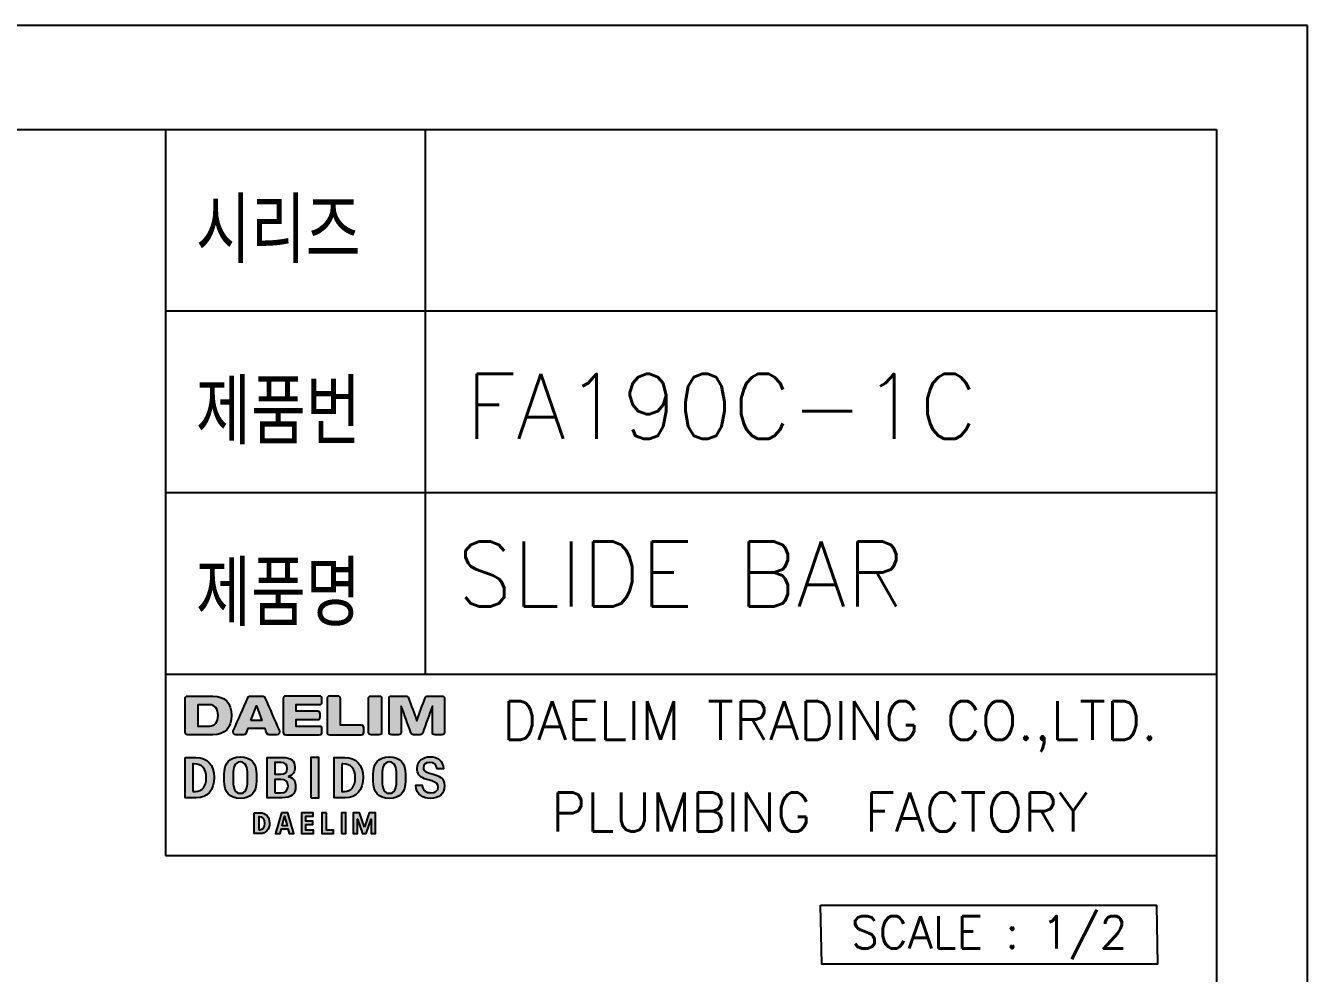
# Model space of a CAD drawing. Extents: x -5353 to -4933, y -5183 to -4589.
# Drawn here: x -5130.2 to -4932.7, y -4735.2 to -4589 of the extents above; entities that cross this region are included whole.
import ezdxf
from ezdxf.enums import TextEntityAlignment as Align

# ---------------------------------------------------------------- set-up
doc = ezdxf.new("R2010")
doc.units = 0
doc.header["$LTSCALE"] = 7
doc.layers.get('0').update_dxf_attribs({"color": 2, "linetype": 'CONTINUOUS'})
doc.layers.add('D', color=2, linetype='CONTINUOUS')
doc.layers.add('TXT', color=4, linetype='CONTINUOUS')
doc.styles.add('GHS', font='ROMANS.shx', dxfattribs={"bigfont": 'GHS.shx'})

# ---------------------------------------------------------------- blocks, each defined once
blk = doc.blocks.new('BORDER')
for p, q in [((1, 1), (0, 1)), ((1, 0), (1, 1))]:
    blk.add_line(p, q)

msp = doc.modelspace()

# ---------------------------------------------------------------- hatches: boundary and pattern name
at = {"layer": 'D'}
h = msp.add_hatch(color=256, dxfattribs=at)
h.dxf.hatch_style = 1
h.paths.add_polyline_path([(-5095.52668, -4696.16666), (-5094.68109, -4693.936), (-5093.83659, -4696.16666)], flags=16)
edge = h.paths.add_edge_path()
edge.add_spline(control_points=[(-5075.77954, -4698.37083), (-5075.48646, -4698.37083), (-5075.36598, -4698.24926), (-5075.36598, -4697.95618), (-5075.36598, -4696.24763), (-5075.36598, -4694.53909), (-5075.36598, -4692.83055), (-5075.36598, -4692.53747), (-5075.48646, -4692.4159), (-5075.77954, -4692.4159), (-5076.18443, -4692.4159), (-5076.58931, -4692.4159), (-5076.99419, -4692.4159), (-5077.28727, -4692.4159), (-5077.40885, -4692.53747), (-5077.40885, -4692.83055), (-5077.40885, -4694.53909), (-5077.40885, -4696.24763), (-5077.40885, -4697.95618), (-5077.40885, -4698.24926), (-5077.28727, -4698.37083), (-5076.99419, -4698.37083), (-5076.58931, -4698.37083), (-5076.18443, -4698.37083), (-5075.77954, -4698.37083)], knot_values=[0, 0, 0, 0, 1, 1, 1, 2, 2, 2, 3, 3, 3, 4, 4, 4, 5, 5, 5, 6, 6, 6, 7, 7, 7, 8, 8, 8, 8], weights=[1, 1, 1, 1, 1, 1, 1, 1, 1, 1, 1, 1, 1, 1, 1, 1, 1, 1, 1, 1, 1, 1, 1, 1, 1], degree=3, periodic=0)
edge = h.paths.add_edge_path()
edge.add_spline(control_points=[(-5101.37991, -4692.41568), (-5102.67054, -4692.41568), (-5103.96118, -4692.41568), (-5105.25181, -4692.41568), (-5105.54489, -4692.41568), (-5105.66646, -4692.53725), (-5105.66646, -4692.83033), (-5105.66646, -4694.53924), (-5105.66646, -4696.24814), (-5105.66646, -4697.95705), (-5105.66646, -4698.25013), (-5105.54489, -4698.37061), (-5105.25181, -4698.37061), (-5103.96118, -4698.37061), (-5102.67054, -4698.37061), (-5101.37991, -4698.37061), (-5099.48575, -4698.37061), (-5098.52293, -4697.31119), (-5098.52293, -4695.39315), (-5098.52293, -4693.47511), (-5099.48575, -4692.41568), (-5101.37991, -4692.41568)], knot_values=[0, 0, 0, 0, 1, 1, 1, 2, 2, 2, 3, 3, 3, 4, 4, 4, 5, 5, 5, 6, 6, 6, 7, 7, 7, 7], weights=[1, 1, 1, 1, 1, 1, 1, 1, 1, 1, 1, 1, 1, 1, 1, 1, 1, 1, 1, 1, 1, 1], degree=3, periodic=0)
edge = h.paths.add_edge_path(flags=16)
edge.add_spline(control_points=[(-5101.91722, -4697.03222), (-5102.51098, -4697.03222), (-5103.10473, -4697.03222), (-5103.69849, -4697.03222), (-5103.69849, -4695.9395), (-5103.69849, -4694.84679), (-5103.69849, -4693.75407), (-5103.10473, -4693.75407), (-5102.51098, -4693.75407), (-5101.91722, -4693.75407), (-5101.07814, -4693.75407), (-5100.5734, -4694.38582), (-5100.5734, -4695.39315), (-5100.5734, -4696.40047), (-5101.07814, -4697.03222), (-5101.91722, -4697.03222)], knot_values=[0, 0, 0, 0, 1, 1, 1, 2, 2, 2, 3, 3, 3, 4, 4, 4, 5, 5, 5, 5], weights=[1, 1, 1, 1, 1, 1, 1, 1, 1, 1, 1, 1, 1, 1, 1, 1], degree=3, periodic=0)
edge = h.paths.add_edge_path()
edge.add_spline(control_points=[(-5091.12398, -4697.79053), (-5091.87079, -4696.08199), (-5092.6176, -4694.37236), (-5093.36441, -4692.66382), (-5093.44365, -4692.48471), (-5093.54785, -4692.41633), (-5093.74324, -4692.41633), (-5094.36847, -4692.41633), (-5094.99371, -4692.41633), (-5095.61895, -4692.41633), (-5095.81542, -4692.41633), (-5095.91962, -4692.48471), (-5095.99886, -4692.66382), (-5096.74567, -4694.37236), (-5097.49248, -4696.08199), (-5098.23821, -4697.79053), (-5098.35869, -4698.06408), (-5098.15788, -4698.37127), (-5097.85937, -4698.37127), (-5097.45558, -4698.37127), (-5097.05178, -4698.37127), (-5096.64798, -4698.37127), (-5096.44065, -4698.37127), (-5096.33428, -4698.29745), (-5096.26046, -4698.10315), (-5096.17363, -4697.8752), (-5096.08787, -4697.64617), (-5096.00103, -4697.41822), (-5095.12144, -4697.41822), (-5094.24184, -4697.41822), (-5093.36224, -4697.41822), (-5093.2754, -4697.64617), (-5093.18856, -4697.8752), (-5093.10281, -4698.10315), (-5093.02899, -4698.29745), (-5092.92262, -4698.37127), (-5092.71529, -4698.37127), (-5092.31149, -4698.37127), (-5091.90769, -4698.37127), (-5091.5039, -4698.37127), (-5091.20539, -4698.37127), (-5091.00458, -4698.06408), (-5091.12398, -4697.79053)], knot_values=[0, 0, 0, 0, 1, 1, 1, 2, 2, 2, 3, 3, 3, 4, 4, 4, 5, 5, 5, 6, 6, 6, 7, 7, 7, 8, 8, 8, 9, 9, 9, 10, 10, 10, 11, 11, 11, 12, 12, 12, 13, 13, 13, 14, 14, 14, 14], weights=[1, 1, 1, 1, 1, 1, 1, 1, 1, 1, 1, 1, 1, 1, 1, 1, 1, 1, 1, 1, 1, 1, 1, 1, 1, 1, 1, 1, 1, 1, 1, 1, 1, 1, 1, 1, 1, 1, 1, 1, 1, 1, 1], degree=3, periodic=0)
edge = h.paths.add_edge_path()
edge.add_spline(control_points=[(-5090.54705, -4692.83022), (-5090.54705, -4692.53714), (-5090.42547, -4692.41557), (-5090.13239, -4692.41557), (-5088.41589, -4692.41557), (-5086.69939, -4692.41557), (-5084.98288, -4692.41557), (-5084.6898, -4692.41557), (-5084.56823, -4692.53714), (-5084.56823, -4692.83022), (-5084.56823, -4692.98545), (-5084.56823, -4693.14067), (-5084.56823, -4693.29589), (-5084.56823, -4693.58897), (-5084.6898, -4693.71055), (-5084.98288, -4693.71055), (-5086.16569, -4693.71055), (-5087.3485, -4693.71055), (-5088.53131, -4693.71055), (-5088.53131, -4694.05428), (-5088.53131, -4694.39802), (-5088.53131, -4694.74175), (-5087.44366, -4694.74175), (-5086.35601, -4694.74175), (-5085.26836, -4694.74175), (-5084.97528, -4694.74175), (-5084.85371, -4694.86332), (-5084.85371, -4695.1564), (-5084.85371, -4695.31452), (-5084.85371, -4695.47264), (-5084.85371, -4695.63076), (-5084.85371, -4695.92384), (-5084.97528, -4696.04541), (-5085.26836, -4696.04541), (-5086.35601, -4696.04541), (-5087.44366, -4696.04541), (-5088.53131, -4696.04541), (-5088.53131, -4696.38915), (-5088.53131, -4696.73288), (-5088.53131, -4697.07662), (-5087.3485, -4697.07662), (-5086.16569, -4697.07662), (-5084.98288, -4697.07662), (-5084.6898, -4697.07662), (-5084.56823, -4697.19819), (-5084.56823, -4697.49018), (-5084.56823, -4697.64577), (-5084.56823, -4697.80135), (-5084.56823, -4697.95694), (-5084.56823, -4698.25002), (-5084.6898, -4698.37051), (-5084.98288, -4698.37051), (-5086.69939, -4698.37051), (-5088.41589, -4698.37051), (-5090.13239, -4698.37051), (-5090.42547, -4698.37051), (-5090.54705, -4698.25002), (-5090.54705, -4697.95694), (-5090.54705, -4696.24803), (-5090.54705, -4694.53913), (-5090.54705, -4692.83022)], knot_values=[0, 0, 0, 0, 1, 1, 1, 2, 2, 2, 3, 3, 3, 4, 4, 4, 5, 5, 5, 6, 6, 6, 7, 7, 7, 8, 8, 8, 9, 9, 9, 10, 10, 10, 11, 11, 11, 12, 12, 12, 13, 13, 13, 14, 14, 14, 15, 15, 15, 16, 16, 16, 17, 17, 17, 18, 18, 18, 19, 19, 19, 20, 20, 20, 20], weights=[1, 1, 1, 1, 1, 1, 1, 1, 1, 1, 1, 1, 1, 1, 1, 1, 1, 1, 1, 1, 1, 1, 1, 1, 1, 1, 1, 1, 1, 1, 1, 1, 1, 1, 1, 1, 1, 1, 1, 1, 1, 1, 1, 1, 1, 1, 1, 1, 1, 1, 1, 1, 1, 1, 1, 1, 1, 1, 1, 1, 1], degree=3, periodic=0)
edge = h.paths.add_edge_path()
edge.add_spline(control_points=[(-5083.37073, -4698.37083), (-5083.66381, -4698.37083), (-5083.7843, -4698.24926), (-5083.7843, -4697.95618), (-5083.7843, -4696.24763), (-5083.7843, -4694.53909), (-5083.7843, -4692.83055), (-5083.7843, -4692.53747), (-5083.66381, -4692.4159), (-5083.37073, -4692.4159), (-5082.9615, -4692.4159), (-5082.55228, -4692.4159), (-5082.14305, -4692.4159), (-5081.84997, -4692.4159), (-5081.7284, -4692.53747), (-5081.7284, -4692.83055), (-5081.7284, -4694.1921), (-5081.7284, -4695.55365), (-5081.7284, -4696.9152), (-5080.66282, -4696.9152), (-5079.59724, -4696.9152), (-5078.53167, -4696.9152), (-5078.23859, -4696.9152), (-5078.11701, -4697.03678), (-5078.11701, -4697.32986), (-5078.11701, -4697.53863), (-5078.11701, -4697.7474), (-5078.11701, -4697.95618), (-5078.11701, -4698.24926), (-5078.23859, -4698.37083), (-5078.53167, -4698.37083), (-5080.14469, -4698.37083), (-5081.75771, -4698.37083), (-5083.37073, -4698.37083)], knot_values=[0, 0, 0, 0, 1, 1, 1, 2, 2, 2, 3, 3, 3, 4, 4, 4, 5, 5, 5, 6, 6, 6, 7, 7, 7, 8, 8, 8, 9, 9, 9, 10, 10, 10, 11, 11, 11, 11], weights=[1, 1, 1, 1, 1, 1, 1, 1, 1, 1, 1, 1, 1, 1, 1, 1, 1, 1, 1, 1, 1, 1, 1, 1, 1, 1, 1, 1, 1, 1, 1, 1, 1, 1], degree=3, periodic=0)
edge = h.paths.add_edge_path()
edge.add_spline(control_points=[(-5069.94868, -4698.37083), (-5069.77753, -4698.37083), (-5069.60639, -4698.37083), (-5069.43525, -4698.37083), (-5069.22358, -4698.37083), (-5069.1172, -4698.29593), (-5069.04447, -4698.09729), (-5068.54841, -4696.71765), (-5068.05235, -4695.33909), (-5067.5552, -4693.95945), (-5067.5552, -4695.29169), (-5067.5552, -4696.62393), (-5067.5552, -4697.95618), (-5067.5552, -4698.24926), (-5067.43362, -4698.37083), (-5067.14163, -4698.37083), (-5066.78812, -4698.37083), (-5066.43462, -4698.37083), (-5066.08112, -4698.37083), (-5065.78804, -4698.37083), (-5065.66646, -4698.24926), (-5065.66646, -4697.95618), (-5065.66646, -4696.24763), (-5065.66646, -4694.53909), (-5065.66646, -4692.83055), (-5065.66646, -4692.53747), (-5065.78804, -4692.4159), (-5066.08112, -4692.4159), (-5066.81562, -4692.4159), (-5067.55013, -4692.4159), (-5068.28464, -4692.4159), (-5068.49522, -4692.4159), (-5068.60268, -4692.49079), (-5068.67432, -4692.68944), (-5069.09875, -4693.87044), (-5069.52425, -4695.05035), (-5069.94868, -4696.23135), (-5070.3731, -4695.05035), (-5070.79861, -4693.87044), (-5071.22411, -4692.68944), (-5071.29467, -4692.49079), (-5071.40213, -4692.4159), (-5071.6138, -4692.4159), (-5072.34831, -4692.4159), (-5073.08282, -4692.4159), (-5073.81732, -4692.4159), (-5074.1104, -4692.4159), (-5074.23198, -4692.53747), (-5074.23198, -4692.83055), (-5074.23198, -4694.53909), (-5074.23198, -4696.24763), (-5074.23198, -4697.95618), (-5074.23198, -4698.24926), (-5074.1104, -4698.37083), (-5073.81732, -4698.37083), (-5073.46382, -4698.37083), (-5073.11031, -4698.37083), (-5072.75681, -4698.37083), (-5072.46373, -4698.37083), (-5072.34216, -4698.24926), (-5072.34216, -4697.95618), (-5072.34216, -4696.62393), (-5072.34216, -4695.29169), (-5072.34216, -4693.95945), (-5071.84609, -4695.33909), (-5071.34894, -4696.71765), (-5070.85288, -4698.09729), (-5070.78124, -4698.29593), (-5070.67378, -4698.37083), (-5070.46319, -4698.37083), (-5070.29169, -4698.37083), (-5070.12018, -4698.37083), (-5069.94868, -4698.37083)], knot_values=[0, 0, 0, 0, 1, 1, 1, 2, 2, 2, 3, 3, 3, 4, 4, 4, 5, 5, 5, 6, 6, 6, 7, 7, 7, 8, 8, 8, 9, 9, 9, 10, 10, 10, 11, 11, 11, 12, 12, 12, 13, 13, 13, 14, 14, 14, 15, 15, 15, 16, 16, 16, 17, 17, 17, 18, 18, 18, 19, 19, 19, 20, 20, 20, 21, 21, 21, 22, 22, 22, 23, 23, 23, 24, 24, 24, 24], weights=[1, 1, 1, 1, 1, 1, 1, 1, 1, 1, 1, 1, 1, 1, 1, 1, 1, 1, 1, 1, 1, 1, 1, 1, 1, 1, 1, 1, 1, 1, 1, 1, 1, 1, 1, 1, 1, 1, 1, 1, 1, 1, 1, 1, 1, 1, 1, 1, 1, 1, 1, 1, 1, 1, 1, 1, 1, 1, 1, 1, 1, 1, 1, 1, 1, 1, 1, 1, 1, 1, 1, 1, 1], degree=3, periodic=0)
h = msp.add_hatch(color=256, dxfattribs=at)
h.dxf.hatch_style = 1
h.paths.add_polyline_path([(-5090.70589, -4712.40043), (-5090.33166, -4710.92215), (-5089.95518, -4712.40043)], flags=16)
h.paths.add_polyline_path([(-5090.80918, -4710.41528), (-5091.71624, -4713.61568), (-5091.03214, -4713.61568), (-5090.82894, -4712.90166), (-5089.85188, -4712.90166), (-5089.64925, -4713.61568), (-5088.92732, -4713.61568), (-5089.82818, -4710.41528)])
h.paths.add_polyline_path([(-5083.88243, -4710.41607), (-5084.5671, -4710.41607), (-5084.5671, -4713.6159), (-5082.78684, -4713.6159), (-5082.78684, -4713.09605), (-5083.88243, -4713.09605)])
h.paths.add_polyline_path([(-5087.05907, -4712.22127), (-5086.0013, -4712.22127), (-5086.0013, -4711.69634), (-5087.05963, -4711.69634), (-5087.05963, -4710.93208), (-5085.93865, -4710.93208), (-5085.93865, -4710.41279), (-5087.7443, -4710.41279), (-5087.7443, -4713.61658), (-5087.74092, -4713.61827), (-5085.89405, -4713.61827), (-5085.89405, -4713.09955), (-5087.05907, -4713.09955)])
h.paths.add_polyline_path([(-5081.57809, -4713.61568), (-5080.89342, -4713.61568), (-5080.89342, -4710.41584), (-5081.57809, -4710.41584)])
edge = h.paths.add_edge_path(flags=16)
edge.add_spline(control_points=[(-5104.46896, -4707.10436), (-5104.46896, -4705.69268), (-5104.46896, -4704.28101), (-5104.46896, -4702.86933), (-5104.4191, -4702.86933), (-5104.36924, -4702.86933), (-5104.31938, -4702.86933), (-5103.02624, -4702.86933), (-5102.39801, -4703.59069), (-5102.39801, -4705.07631), (-5102.39801, -4706.34631), (-5103.02624, -4707.10436), (-5104.08006, -4707.10436), (-5104.20969, -4707.10436), (-5104.33933, -4707.10436), (-5104.46896, -4707.10436)], knot_values=[0, 0, 0, 0, 1, 1, 1, 2, 2, 2, 3, 3, 3, 4, 4, 4, 5, 5, 5, 5], weights=[1, 1, 1, 1, 1, 1, 1, 1, 1, 1, 1, 1, 1, 1, 1, 1], degree=3, periodic=0)
edge = h.paths.add_edge_path()
edge.add_spline(control_points=[(-5105.66728, -4701.87591), (-5105.66728, -4703.94968), (-5105.66728, -4706.02345), (-5105.66728, -4708.09722), (-5105.09662, -4708.09722), (-5104.52597, -4708.09722), (-5103.95532, -4708.09722), (-5102.23037, -4708.09722), (-5101.19913, -4706.92092), (-5101.19913, -4704.951), (-5101.19913, -4703.02512), (-5102.24279, -4701.87591), (-5103.99144, -4701.87591), (-5104.55005, -4701.87591), (-5105.10867, -4701.87591), (-5105.66728, -4701.87591)], knot_values=[0, 0, 0, 0, 1, 1, 1, 2, 2, 2, 3, 3, 3, 4, 4, 4, 5, 5, 5, 5], weights=[1, 1, 1, 1, 1, 1, 1, 1, 1, 1, 1, 1, 1, 1, 1, 1], degree=3, periodic=0)
h.paths.add_polyline_path([(-5086.2658, -4708.0971), (-5085.06748, -4708.0971), (-5085.06748, -4701.8758), (-5086.2658, -4701.8758)])
edge = h.paths.add_edge_path()
edge.add_spline(control_points=[(-5068.93013, -4703.47137), (-5068.93013, -4702.97692), (-5068.56437, -4702.65744), (-5067.9971, -4702.65744), (-5067.28421, -4702.65744), (-5066.90264, -4702.97071), (-5066.83322, -4703.61417), (-5066.50659, -4703.61417), (-5066.17997, -4703.61417), (-5065.85334, -4703.61417), (-5065.89342, -4702.45706), (-5066.67122, -4701.76957), (-5067.95082, -4701.76957), (-5068.89175, -4701.76957), (-5069.90436, -4702.33571), (-5069.90436, -4703.57749), (-5069.90436, -4704.35247), (-5069.54086, -4704.85369), (-5068.76136, -4705.15341), (-5068.51978, -4705.24429), (-5068.27537, -4705.31485), (-5068.01629, -4705.39048), (-5067.89945, -4705.42378), (-5067.77923, -4705.45821), (-5067.65505, -4705.4966), (-5066.94441, -4705.70205), (-5066.64074, -4705.98145), (-5066.64074, -4706.43132), (-5066.64074, -4706.98504), (-5067.07931, -4707.3158), (-5067.81309, -4707.3158), (-5068.41987, -4707.3158), (-5069.06672, -4707.00649), (-5069.11188, -4706.14684), (-5069.43719, -4706.14684), (-5069.7625, -4706.14684), (-5070.0878, -4706.14684), (-5070.06127, -4707.66406), (-5068.87143, -4708.20424), (-5067.85091, -4708.20424), (-5066.50358, -4708.20424), (-5065.66707, -4707.46369), (-5065.66707, -4706.27101), (-5065.66707, -4704.97844), (-5066.62945, -4704.69509), (-5067.40161, -4704.46818), (-5068.57566, -4704.12951), (-5068.93013, -4704.02735), (-5068.93013, -4703.47137)], knot_values=[0, 0, 0, 0, 1, 1, 1, 2, 2, 2, 3, 3, 3, 4, 4, 4, 5, 5, 5, 6, 6, 6, 7, 7, 7, 8, 8, 8, 9, 9, 9, 10, 10, 10, 11, 11, 11, 12, 12, 12, 13, 13, 13, 14, 14, 14, 15, 15, 15, 16, 16, 16, 16], weights=[1, 1, 1, 1, 1, 1, 1, 1, 1, 1, 1, 1, 1, 1, 1, 1, 1, 1, 1, 1, 1, 1, 1, 1, 1, 1, 1, 1, 1, 1, 1, 1, 1, 1, 1, 1, 1, 1, 1, 1, 1, 1, 1, 1, 1, 1, 1, 1, 1], degree=3, periodic=0)
edge = h.paths.add_edge_path(flags=16)
edge.add_spline(control_points=[(-5091.85205, -4707.32483), (-5091.85205, -4706.63376), (-5091.85205, -4705.9427), (-5091.85205, -4705.25163), (-5091.54405, -4705.25163), (-5091.23605, -4705.25163), (-5090.92805, -4705.25163), (-5090.18073, -4705.25163), (-5089.80199, -4705.59989), (-5089.80199, -4706.28682), (-5089.80199, -4706.96528), (-5090.19935, -4707.32483), (-5090.95176, -4707.32483), (-5091.25186, -4707.32483), (-5091.55195, -4707.32483), (-5091.85205, -4707.32483)], knot_values=[0, 0, 0, 0, 1, 1, 1, 2, 2, 2, 3, 3, 3, 4, 4, 4, 5, 5, 5, 5], weights=[1, 1, 1, 1, 1, 1, 1, 1, 1, 1, 1, 1, 1, 1, 1, 1], degree=3, periodic=0)
edge = h.paths.add_edge_path(flags=16)
edge.add_spline(control_points=[(-5090.90152, -4702.66196), (-5090.2479, -4702.66196), (-5089.91657, -4702.96393), (-5089.91657, -4703.55886), (-5089.91657, -4704.13516), (-5090.27104, -4704.46536), (-5090.88798, -4704.46536), (-5091.20933, -4704.46536), (-5091.53069, -4704.46536), (-5091.85205, -4704.46536), (-5091.85205, -4703.86422), (-5091.85205, -4703.26309), (-5091.85205, -4702.66196), (-5091.53521, -4702.66196), (-5091.21836, -4702.66196), (-5090.90152, -4702.66196)], knot_values=[0, 0, 0, 0, 1, 1, 1, 2, 2, 2, 3, 3, 3, 4, 4, 4, 5, 5, 5, 5], weights=[1, 1, 1, 1, 1, 1, 1, 1, 1, 1, 1, 1, 1, 1, 1, 1], degree=3, periodic=0)
edge = h.paths.add_edge_path()
edge.add_spline(control_points=[(-5089.7145, -4704.81475), (-5088.97959, -4704.52575), (-5088.74986, -4704.18483), (-5088.74986, -4703.37993), (-5088.74986, -4702.33966), (-5089.33463, -4701.87625), (-5090.64809, -4701.87625), (-5091.44188, -4701.87625), (-5092.23568, -4701.87625), (-5093.02948, -4701.87625), (-5093.02948, -4703.95002), (-5093.02948, -4706.02379), (-5093.02948, -4708.09756), (-5092.25694, -4708.09756), (-5091.48441, -4708.09756), (-5090.71187, -4708.09756), (-5089.29399, -4708.09756), (-5088.63528, -4707.55061), (-5088.63528, -4706.37769), (-5088.63528, -4705.57167), (-5088.86614, -4705.03375), (-5089.7145, -4704.852), (-5089.7145, -4704.83958), (-5089.7145, -4704.82717), (-5089.7145, -4704.81475)], knot_values=[0, 0, 0, 0, 1, 1, 1, 2, 2, 2, 3, 3, 3, 4, 4, 4, 5, 5, 5, 6, 6, 6, 7, 7, 7, 8, 8, 8, 8], weights=[1, 1, 1, 1, 1, 1, 1, 1, 1, 1, 1, 1, 1, 1, 1, 1, 1, 1, 1, 1, 1, 1, 1, 1, 1], degree=3, periodic=0)
edge = h.paths.add_edge_path(flags=16)
edge.add_spline(control_points=[(-5081.50115, -4702.86933), (-5081.45111, -4702.86933), (-5081.40106, -4702.86933), (-5081.35101, -4702.86933), (-5080.05787, -4702.86933), (-5079.42964, -4703.59069), (-5079.42964, -4705.07631), (-5079.42964, -4706.34631), (-5080.059, -4707.10436), (-5081.11338, -4707.10436), (-5081.24264, -4707.10436), (-5081.37189, -4707.10436), (-5081.50115, -4707.10436), (-5081.50115, -4705.69268), (-5081.50115, -4704.28101), (-5081.50115, -4702.86933)], knot_values=[0, 0, 0, 0, 1, 1, 1, 2, 2, 2, 3, 3, 3, 4, 4, 4, 5, 5, 5, 5], weights=[1, 1, 1, 1, 1, 1, 1, 1, 1, 1, 1, 1, 1, 1, 1, 1], degree=3, periodic=0)
edge = h.paths.add_edge_path()
edge.add_spline(control_points=[(-5081.02363, -4701.87591), (-5081.58224, -4701.87591), (-5082.14086, -4701.87591), (-5082.69947, -4701.87591), (-5082.69947, -4703.94968), (-5082.69947, -4706.02345), (-5082.69947, -4708.09722), (-5082.12919, -4708.09722), (-5081.55891, -4708.09722), (-5080.98864, -4708.09722), (-5079.262, -4708.09722), (-5078.23189, -4706.92092), (-5078.23189, -4704.951), (-5078.23189, -4703.02512), (-5079.27611, -4701.87591), (-5081.02363, -4701.87591)], knot_values=[0, 0, 0, 0, 1, 1, 1, 2, 2, 2, 3, 3, 3, 4, 4, 4, 5, 5, 5, 5], weights=[1, 1, 1, 1, 1, 1, 1, 1, 1, 1, 1, 1, 1, 1, 1, 1], degree=3, periodic=0)
edge = h.paths.add_edge_path(flags=16)
edge.add_spline(control_points=[(-5074.1899, -4707.40041), (-5074.96714, -4707.35018), (-5075.28436, -4706.78742), (-5075.28436, -4705.45759), (-5075.28436, -4705.14357), (-5075.28436, -4704.82955), (-5075.28436, -4704.51554), (-5075.28436, -4703.38947), (-5075.09809, -4702.62747), (-5074.18877, -4702.57272), (-5074.18708, -4702.57272), (-5074.18539, -4702.57272), (-5074.18313, -4702.57215), (-5074.18087, -4702.57272), (-5074.17918, -4702.57272), (-5074.17749, -4702.57272), (-5073.26817, -4702.62747), (-5073.08303, -4703.38947), (-5073.08303, -4704.51554), (-5073.08303, -4704.82955), (-5073.08303, -4705.14357), (-5073.08303, -4705.45759), (-5073.08303, -4706.78742), (-5073.39968, -4707.35018), (-5074.1899, -4707.40041)], knot_values=[0, 0, 0, 0, 1, 1, 1, 2, 2, 2, 3, 3, 3, 4, 4, 4, 5, 5, 5, 6, 6, 6, 7, 7, 7, 8, 8, 8, 8], weights=[1, 1, 1, 1, 1, 1, 1, 1, 1, 1, 1, 1, 1, 1, 1, 1, 1, 1, 1, 1, 1, 1, 1, 1, 1], degree=3, periodic=0)
edge = h.paths.add_edge_path()
edge.add_spline(control_points=[(-5076.67685, -4704.51554), (-5076.67685, -4704.82955), (-5076.67685, -4705.14357), (-5076.67685, -4705.45759), (-5076.67685, -4707.29768), (-5075.88437, -4708.16523), (-5074.18313, -4708.18725), (-5072.48246, -4708.16523), (-5071.68998, -4707.29768), (-5071.68998, -4705.45759), (-5071.68998, -4705.14357), (-5071.68998, -4704.82955), (-5071.68998, -4704.51554), (-5071.68998, -4702.70028), (-5072.50617, -4701.8079), (-5074.182, -4701.78645), (-5075.86009, -4701.8079), (-5076.67685, -4702.70028), (-5076.67685, -4704.51554)], knot_values=[0, 0, 0, 0, 1, 1, 1, 2, 2, 2, 3, 3, 3, 4, 4, 4, 5, 5, 5, 6, 6, 6, 6], weights=[1, 1, 1, 1, 1, 1, 1, 1, 1, 1, 1, 1, 1, 1, 1, 1, 1, 1, 1], degree=3, periodic=0)
edge = h.paths.add_edge_path(flags=16)
edge.add_spline(control_points=[(-5097.15681, -4707.40041), (-5097.93461, -4707.35018), (-5098.25127, -4706.78742), (-5098.25127, -4705.45759), (-5098.25127, -4705.14357), (-5098.25127, -4704.82955), (-5098.25127, -4704.51554), (-5098.25127, -4703.38947), (-5098.065, -4702.62747), (-5097.15681, -4702.57272), (-5097.15455, -4702.57272), (-5097.15229, -4702.57272), (-5097.1506, -4702.57215), (-5097.14891, -4702.57272), (-5097.14665, -4702.57272), (-5097.14439, -4702.57272), (-5096.2362, -4702.62747), (-5096.04993, -4703.38947), (-5096.04993, -4704.51554), (-5096.04993, -4704.82955), (-5096.04993, -4705.14357), (-5096.04993, -4705.45759), (-5096.04993, -4706.78742), (-5096.36715, -4707.35018), (-5097.15681, -4707.40041)], knot_values=[0, 0, 0, 0, 1, 1, 1, 2, 2, 2, 3, 3, 3, 4, 4, 4, 5, 5, 5, 6, 6, 6, 7, 7, 7, 8, 8, 8, 8], weights=[1, 1, 1, 1, 1, 1, 1, 1, 1, 1, 1, 1, 1, 1, 1, 1, 1, 1, 1, 1, 1, 1, 1, 1, 1], degree=3, periodic=0)
edge = h.paths.add_edge_path()
edge.add_spline(control_points=[(-5097.14947, -4701.78645), (-5098.82813, -4701.8079), (-5099.64375, -4702.70028), (-5099.64375, -4704.51554), (-5099.64375, -4704.82955), (-5099.64375, -4705.14357), (-5099.64375, -4705.45759), (-5099.64375, -4707.29768), (-5098.85127, -4708.16523), (-5097.1506, -4708.18725), (-5095.45049, -4708.16523), (-5094.65745, -4707.29768), (-5094.65745, -4705.45759), (-5094.65745, -4705.14357), (-5094.65745, -4704.82955), (-5094.65745, -4704.51554), (-5094.65745, -4702.70028), (-5095.47364, -4701.8079), (-5097.14947, -4701.78645)], knot_values=[0, 0, 0, 0, 1, 1, 1, 2, 2, 2, 3, 3, 3, 4, 4, 4, 5, 5, 5, 6, 6, 6, 6], weights=[1, 1, 1, 1, 1, 1, 1, 1, 1, 1, 1, 1, 1, 1, 1, 1, 1, 1, 1], degree=3, periodic=0)
h.paths.add_polyline_path([(-5078.01695, -4712.61706), (-5078.76597, -4710.41629), (-5079.76108, -4710.41629), (-5079.76108, -4713.61613), (-5079.0956, -4713.61613), (-5079.0956, -4711.3719), (-5078.31046, -4713.61613), (-5077.76408, -4713.61613), (-5076.97894, -4711.3719), (-5076.97894, -4713.61613), (-5076.31402, -4713.61613), (-5076.31402, -4710.41629), (-5077.30857, -4710.41629)])
edge = h.paths.add_edge_path(flags=16)
edge.add_spline(control_points=[(-5094.3093, -4713.01996), (-5094.3093, -4712.34922), (-5094.3093, -4711.67847), (-5094.3093, -4711.00772), (-5094.276, -4711.00941), (-5094.24213, -4711.01111), (-5094.2077, -4711.0128), (-5093.64213, -4711.04046), (-5093.36668, -4711.38251), (-5093.36668, -4712.06041), (-5093.36668, -4712.67001), (-5093.65793, -4713.01996), (-5094.16537, -4713.01996), (-5094.21334, -4713.01996), (-5094.26132, -4713.01996), (-5094.3093, -4713.01996)], knot_values=[0, 0, 0, 0, 1, 1, 1, 2, 2, 2, 3, 3, 3, 4, 4, 4, 5, 5, 5, 5], weights=[1, 1, 1, 1, 1, 1, 1, 1, 1, 1, 1, 1, 1, 1, 1, 1], degree=3, periodic=0)
edge = h.paths.add_edge_path()
edge.add_spline(control_points=[(-5095.0205, -4710.41223), (-5095.0205, -4711.48091), (-5095.0205, -4712.54959), (-5095.0205, -4713.61827), (-5094.71457, -4713.61827), (-5094.40864, -4713.61827), (-5094.10271, -4713.61827), (-5093.21033, -4713.61827), (-5092.65661, -4712.99739), (-5092.65661, -4711.99775), (-5092.65661, -4711.02014), (-5093.21766, -4710.41223), (-5094.12078, -4710.41223), (-5094.42068, -4710.41223), (-5094.72059, -4710.41223), (-5095.0205, -4710.41223)], knot_values=[0, 0, 0, 0, 1, 1, 1, 2, 2, 2, 3, 3, 3, 4, 4, 4, 5, 5, 5, 5], weights=[1, 1, 1, 1, 1, 1, 1, 1, 1, 1, 1, 1, 1, 1, 1, 1], degree=3, periodic=0)

# ---------------------------------------------------------------- linework, layer by layer
at = {"color": 7}
for p, q in [((-5108.66728, -4605.0159), (-5108.66728, -4717.0159)), ((-5068.66728, -4605.0159), (-5068.66728, -4689.0159)), ((-5108.66728, -4633.0159), (-4946.66728, -4633.0159)), ((-5108.66728, -4661.0159), (-4946.66728, -4661.0159)), ((-5108.66728, -4689.0159), (-4946.66728, -4689.0159)), ((-5108.66728, -4717.0159), (-4946.66728, -4717.0159))]:
    msp.add_line(p, q, dxfattribs=at)
msp.add_lwpolyline([(-5007.69382, -4724.65467), (-4955.94165, -4724.65467), (-4955.76498, -4733.76702), (-5007.51715, -4733.76702)], close=True)
at = {"layer": 'D'}
for points in [[(-5095.52668, -4696.16666), (-5094.68109, -4693.936), (-5093.83659, -4696.16666)], [(-5086.2658, -4708.0971), (-5085.06748, -4708.0971), (-5085.06748, -4701.8758), (-5086.2658, -4701.8758)], [(-5090.80918, -4710.41528), (-5091.71624, -4713.61568), (-5091.03214, -4713.61568), (-5090.82894, -4712.90166), (-5089.85188, -4712.90166), (-5089.64925, -4713.61568), (-5088.92732, -4713.61568), (-5089.82818, -4710.41528)], [(-5090.70589, -4712.40043), (-5090.33166, -4710.92215), (-5089.95518, -4712.40043)], [(-5087.05907, -4712.22127), (-5086.0013, -4712.22127), (-5086.0013, -4711.69634), (-5087.05963, -4711.69634), (-5087.05963, -4710.93208), (-5085.93865, -4710.93208), (-5085.93865, -4710.41279), (-5087.7443, -4710.41279), (-5087.7443, -4713.61658), (-5087.74092, -4713.61827), (-5085.89405, -4713.61827), (-5085.89405, -4713.09955), (-5087.05907, -4713.09955)], [(-5083.88243, -4710.41607), (-5084.5671, -4710.41607), (-5084.5671, -4713.6159), (-5082.78684, -4713.6159), (-5082.78684, -4713.09605), (-5083.88243, -4713.09605)], [(-5081.57809, -4713.61568), (-5080.89342, -4713.61568), (-5080.89342, -4710.41584), (-5081.57809, -4710.41584)], [(-5078.01695, -4712.61706), (-5078.76597, -4710.41629), (-5079.76108, -4710.41629), (-5079.76108, -4713.61613), (-5079.0956, -4713.61613), (-5079.0956, -4711.3719), (-5078.31046, -4713.61613), (-5077.76408, -4713.61613), (-5076.97894, -4711.3719), (-5076.97894, -4713.61613), (-5076.31402, -4713.61613), (-5076.31402, -4710.41629), (-5077.30857, -4710.41629)]]:
    msp.add_lwpolyline(points, close=True, dxfattribs=at)
for points, knots in [([(-5101.37991, -4692.41568), (-5102.67054, -4692.41568), (-5103.96118, -4692.41568), (-5105.25181, -4692.41568), (-5105.54489, -4692.41568), (-5105.66646, -4692.53725), (-5105.66646, -4692.83033), (-5105.66646, -4694.53924), (-5105.66646, -4696.24814), (-5105.66646, -4697.95705), (-5105.66646, -4698.25013), (-5105.54489, -4698.37061), (-5105.25181, -4698.37061), (-5103.96118, -4698.37061), (-5102.67054, -4698.37061), (-5101.37991, -4698.37061), (-5099.48575, -4698.37061), (-5098.52293, -4697.31119), (-5098.52293, -4695.39315), (-5098.52293, -4693.47511), (-5099.48575, -4692.41568), (-5101.37991, -4692.41568)], [0, 0, 0, 0, 1, 1, 1, 2, 2, 2, 3, 3, 3, 4, 4, 4, 5, 5, 5, 6, 6, 6, 7, 7, 7, 7]), ([(-5091.12398, -4697.79053), (-5091.87079, -4696.08199), (-5092.6176, -4694.37236), (-5093.36441, -4692.66382), (-5093.44365, -4692.48471), (-5093.54785, -4692.41633), (-5093.74324, -4692.41633), (-5094.36847, -4692.41633), (-5094.99371, -4692.41633), (-5095.61895, -4692.41633), (-5095.81542, -4692.41633), (-5095.91962, -4692.48471), (-5095.99886, -4692.66382), (-5096.74567, -4694.37236), (-5097.49248, -4696.08199), (-5098.23821, -4697.79053), (-5098.35869, -4698.06408), (-5098.15788, -4698.37127), (-5097.85937, -4698.37127), (-5097.45558, -4698.37127), (-5097.05178, -4698.37127), (-5096.64798, -4698.37127), (-5096.44065, -4698.37127), (-5096.33428, -4698.29745), (-5096.26046, -4698.10315), (-5096.17363, -4697.8752), (-5096.08787, -4697.64617), (-5096.00103, -4697.41822), (-5095.12144, -4697.41822), (-5094.24184, -4697.41822), (-5093.36224, -4697.41822), (-5093.2754, -4697.64617), (-5093.18856, -4697.8752), (-5093.10281, -4698.10315), (-5093.02899, -4698.29745), (-5092.92262, -4698.37127), (-5092.71529, -4698.37127), (-5092.31149, -4698.37127), (-5091.90769, -4698.37127), (-5091.5039, -4698.37127), (-5091.20539, -4698.37127), (-5091.00458, -4698.06408), (-5091.12398, -4697.79053)], [0, 0, 0, 0, 1, 1, 1, 2, 2, 2, 3, 3, 3, 4, 4, 4, 5, 5, 5, 6, 6, 6, 7, 7, 7, 8, 8, 8, 9, 9, 9, 10, 10, 10, 11, 11, 11, 12, 12, 12, 13, 13, 13, 14, 14, 14, 14]), ([(-5090.54705, -4692.83022), (-5090.54705, -4692.53714), (-5090.42547, -4692.41557), (-5090.13239, -4692.41557), (-5088.41589, -4692.41557), (-5086.69939, -4692.41557), (-5084.98288, -4692.41557), (-5084.6898, -4692.41557), (-5084.56823, -4692.53714), (-5084.56823, -4692.83022), (-5084.56823, -4692.98545), (-5084.56823, -4693.14067), (-5084.56823, -4693.29589), (-5084.56823, -4693.58897), (-5084.6898, -4693.71055), (-5084.98288, -4693.71055), (-5086.16569, -4693.71055), (-5087.3485, -4693.71055), (-5088.53131, -4693.71055), (-5088.53131, -4694.05428), (-5088.53131, -4694.39802), (-5088.53131, -4694.74175), (-5087.44366, -4694.74175), (-5086.35601, -4694.74175), (-5085.26836, -4694.74175), (-5084.97528, -4694.74175), (-5084.85371, -4694.86332), (-5084.85371, -4695.1564), (-5084.85371, -4695.31452), (-5084.85371, -4695.47264), (-5084.85371, -4695.63076), (-5084.85371, -4695.92384), (-5084.97528, -4696.04541), (-5085.26836, -4696.04541), (-5086.35601, -4696.04541), (-5087.44366, -4696.04541), (-5088.53131, -4696.04541), (-5088.53131, -4696.38915), (-5088.53131, -4696.73288), (-5088.53131, -4697.07662), (-5087.3485, -4697.07662), (-5086.16569, -4697.07662), (-5084.98288, -4697.07662), (-5084.6898, -4697.07662), (-5084.56823, -4697.19819), (-5084.56823, -4697.49018), (-5084.56823, -4697.64577), (-5084.56823, -4697.80135), (-5084.56823, -4697.95694), (-5084.56823, -4698.25002), (-5084.6898, -4698.37051), (-5084.98288, -4698.37051), (-5086.69939, -4698.37051), (-5088.41589, -4698.37051), (-5090.13239, -4698.37051), (-5090.42547, -4698.37051), (-5090.54705, -4698.25002), (-5090.54705, -4697.95694), (-5090.54705, -4696.24803), (-5090.54705, -4694.53913), (-5090.54705, -4692.83022)], [0, 0, 0, 0, 1, 1, 1, 2, 2, 2, 3, 3, 3, 4, 4, 4, 5, 5, 5, 6, 6, 6, 7, 7, 7, 8, 8, 8, 9, 9, 9, 10, 10, 10, 11, 11, 11, 12, 12, 12, 13, 13, 13, 14, 14, 14, 15, 15, 15, 16, 16, 16, 17, 17, 17, 18, 18, 18, 19, 19, 19, 20, 20, 20, 20]), ([(-5083.37073, -4698.37083), (-5083.66381, -4698.37083), (-5083.7843, -4698.24926), (-5083.7843, -4697.95618), (-5083.7843, -4696.24763), (-5083.7843, -4694.53909), (-5083.7843, -4692.83055), (-5083.7843, -4692.53747), (-5083.66381, -4692.4159), (-5083.37073, -4692.4159), (-5082.9615, -4692.4159), (-5082.55228, -4692.4159), (-5082.14305, -4692.4159), (-5081.84997, -4692.4159), (-5081.7284, -4692.53747), (-5081.7284, -4692.83055), (-5081.7284, -4694.1921), (-5081.7284, -4695.55365), (-5081.7284, -4696.9152), (-5080.66282, -4696.9152), (-5079.59724, -4696.9152), (-5078.53167, -4696.9152), (-5078.23859, -4696.9152), (-5078.11701, -4697.03678), (-5078.11701, -4697.32986), (-5078.11701, -4697.53863), (-5078.11701, -4697.7474), (-5078.11701, -4697.95618), (-5078.11701, -4698.24926), (-5078.23859, -4698.37083), (-5078.53167, -4698.37083), (-5080.14469, -4698.37083), (-5081.75771, -4698.37083), (-5083.37073, -4698.37083)], [0, 0, 0, 0, 1, 1, 1, 2, 2, 2, 3, 3, 3, 4, 4, 4, 5, 5, 5, 6, 6, 6, 7, 7, 7, 8, 8, 8, 9, 9, 9, 10, 10, 10, 11, 11, 11, 11]), ([(-5075.77954, -4698.37083), (-5075.48646, -4698.37083), (-5075.36598, -4698.24926), (-5075.36598, -4697.95618), (-5075.36598, -4696.24763), (-5075.36598, -4694.53909), (-5075.36598, -4692.83055), (-5075.36598, -4692.53747), (-5075.48646, -4692.4159), (-5075.77954, -4692.4159), (-5076.18443, -4692.4159), (-5076.58931, -4692.4159), (-5076.99419, -4692.4159), (-5077.28727, -4692.4159), (-5077.40885, -4692.53747), (-5077.40885, -4692.83055), (-5077.40885, -4694.53909), (-5077.40885, -4696.24763), (-5077.40885, -4697.95618), (-5077.40885, -4698.24926), (-5077.28727, -4698.37083), (-5076.99419, -4698.37083), (-5076.58931, -4698.37083), (-5076.18443, -4698.37083), (-5075.77954, -4698.37083)], [0, 0, 0, 0, 1, 1, 1, 2, 2, 2, 3, 3, 3, 4, 4, 4, 5, 5, 5, 6, 6, 6, 7, 7, 7, 8, 8, 8, 8]), ([(-5069.94868, -4698.37083), (-5069.77753, -4698.37083), (-5069.60639, -4698.37083), (-5069.43525, -4698.37083), (-5069.22358, -4698.37083), (-5069.1172, -4698.29593), (-5069.04447, -4698.09729), (-5068.54841, -4696.71765), (-5068.05235, -4695.33909), (-5067.5552, -4693.95945), (-5067.5552, -4695.29169), (-5067.5552, -4696.62393), (-5067.5552, -4697.95618), (-5067.5552, -4698.24926), (-5067.43362, -4698.37083), (-5067.14163, -4698.37083), (-5066.78812, -4698.37083), (-5066.43462, -4698.37083), (-5066.08112, -4698.37083), (-5065.78804, -4698.37083), (-5065.66646, -4698.24926), (-5065.66646, -4697.95618), (-5065.66646, -4696.24763), (-5065.66646, -4694.53909), (-5065.66646, -4692.83055), (-5065.66646, -4692.53747), (-5065.78804, -4692.4159), (-5066.08112, -4692.4159), (-5066.81562, -4692.4159), (-5067.55013, -4692.4159), (-5068.28464, -4692.4159), (-5068.49522, -4692.4159), (-5068.60268, -4692.49079), (-5068.67432, -4692.68944), (-5069.09875, -4693.87044), (-5069.52425, -4695.05035), (-5069.94868, -4696.23135), (-5070.3731, -4695.05035), (-5070.79861, -4693.87044), (-5071.22411, -4692.68944), (-5071.29467, -4692.49079), (-5071.40213, -4692.4159), (-5071.6138, -4692.4159), (-5072.34831, -4692.4159), (-5073.08282, -4692.4159), (-5073.81732, -4692.4159), (-5074.1104, -4692.4159), (-5074.23198, -4692.53747), (-5074.23198, -4692.83055), (-5074.23198, -4694.53909), (-5074.23198, -4696.24763), (-5074.23198, -4697.95618), (-5074.23198, -4698.24926), (-5074.1104, -4698.37083), (-5073.81732, -4698.37083), (-5073.46382, -4698.37083), (-5073.11031, -4698.37083), (-5072.75681, -4698.37083), (-5072.46373, -4698.37083), (-5072.34216, -4698.24926), (-5072.34216, -4697.95618), (-5072.34216, -4696.62393), (-5072.34216, -4695.29169), (-5072.34216, -4693.95945), (-5071.84609, -4695.33909), (-5071.34894, -4696.71765), (-5070.85288, -4698.09729), (-5070.78124, -4698.29593), (-5070.67378, -4698.37083), (-5070.46319, -4698.37083), (-5070.29169, -4698.37083), (-5070.12018, -4698.37083), (-5069.94868, -4698.37083)], [0, 0, 0, 0, 1, 1, 1, 2, 2, 2, 3, 3, 3, 4, 4, 4, 5, 5, 5, 6, 6, 6, 7, 7, 7, 8, 8, 8, 9, 9, 9, 10, 10, 10, 11, 11, 11, 12, 12, 12, 13, 13, 13, 14, 14, 14, 15, 15, 15, 16, 16, 16, 17, 17, 17, 18, 18, 18, 19, 19, 19, 20, 20, 20, 21, 21, 21, 22, 22, 22, 23, 23, 23, 24, 24, 24, 24]), ([(-5101.91722, -4697.03222), (-5102.51098, -4697.03222), (-5103.10473, -4697.03222), (-5103.69849, -4697.03222), (-5103.69849, -4695.9395), (-5103.69849, -4694.84679), (-5103.69849, -4693.75407), (-5103.10473, -4693.75407), (-5102.51098, -4693.75407), (-5101.91722, -4693.75407), (-5101.07814, -4693.75407), (-5100.5734, -4694.38582), (-5100.5734, -4695.39315), (-5100.5734, -4696.40047), (-5101.07814, -4697.03222), (-5101.91722, -4697.03222)], [0, 0, 0, 0, 1, 1, 1, 2, 2, 2, 3, 3, 3, 4, 4, 4, 5, 5, 5, 5]), ([(-5105.66728, -4701.87591), (-5105.66728, -4703.94968), (-5105.66728, -4706.02345), (-5105.66728, -4708.09722), (-5105.09662, -4708.09722), (-5104.52597, -4708.09722), (-5103.95532, -4708.09722), (-5102.23037, -4708.09722), (-5101.19913, -4706.92092), (-5101.19913, -4704.951), (-5101.19913, -4703.02512), (-5102.24279, -4701.87591), (-5103.99144, -4701.87591), (-5104.55005, -4701.87591), (-5105.10867, -4701.87591), (-5105.66728, -4701.87591)], [0, 0, 0, 0, 1, 1, 1, 2, 2, 2, 3, 3, 3, 4, 4, 4, 5, 5, 5, 5]), ([(-5097.14947, -4701.78645), (-5098.82813, -4701.8079), (-5099.64375, -4702.70028), (-5099.64375, -4704.51554), (-5099.64375, -4704.82955), (-5099.64375, -4705.14357), (-5099.64375, -4705.45759), (-5099.64375, -4707.29768), (-5098.85127, -4708.16523), (-5097.1506, -4708.18725), (-5095.45049, -4708.16523), (-5094.65745, -4707.29768), (-5094.65745, -4705.45759), (-5094.65745, -4705.14357), (-5094.65745, -4704.82955), (-5094.65745, -4704.51554), (-5094.65745, -4702.70028), (-5095.47364, -4701.8079), (-5097.14947, -4701.78645)], [0, 0, 0, 0, 1, 1, 1, 2, 2, 2, 3, 3, 3, 4, 4, 4, 5, 5, 5, 6, 6, 6, 6]), ([(-5089.7145, -4704.81475), (-5088.97959, -4704.52575), (-5088.74986, -4704.18483), (-5088.74986, -4703.37993), (-5088.74986, -4702.33966), (-5089.33463, -4701.87625), (-5090.64809, -4701.87625), (-5091.44188, -4701.87625), (-5092.23568, -4701.87625), (-5093.02948, -4701.87625), (-5093.02948, -4703.95002), (-5093.02948, -4706.02379), (-5093.02948, -4708.09756), (-5092.25694, -4708.09756), (-5091.48441, -4708.09756), (-5090.71187, -4708.09756), (-5089.29399, -4708.09756), (-5088.63528, -4707.55061), (-5088.63528, -4706.37769), (-5088.63528, -4705.57167), (-5088.86614, -4705.03375), (-5089.7145, -4704.852), (-5089.7145, -4704.83958), (-5089.7145, -4704.82717), (-5089.7145, -4704.81475)], [0, 0, 0, 0, 1, 1, 1, 2, 2, 2, 3, 3, 3, 4, 4, 4, 5, 5, 5, 6, 6, 6, 7, 7, 7, 8, 8, 8, 8]), ([(-5081.02363, -4701.87591), (-5081.58224, -4701.87591), (-5082.14086, -4701.87591), (-5082.69947, -4701.87591), (-5082.69947, -4703.94968), (-5082.69947, -4706.02345), (-5082.69947, -4708.09722), (-5082.12919, -4708.09722), (-5081.55891, -4708.09722), (-5080.98864, -4708.09722), (-5079.262, -4708.09722), (-5078.23189, -4706.92092), (-5078.23189, -4704.951), (-5078.23189, -4703.02512), (-5079.27611, -4701.87591), (-5081.02363, -4701.87591)], [0, 0, 0, 0, 1, 1, 1, 2, 2, 2, 3, 3, 3, 4, 4, 4, 5, 5, 5, 5]), ([(-5076.67685, -4704.51554), (-5076.67685, -4704.82955), (-5076.67685, -4705.14357), (-5076.67685, -4705.45759), (-5076.67685, -4707.29768), (-5075.88437, -4708.16523), (-5074.18313, -4708.18725), (-5072.48246, -4708.16523), (-5071.68998, -4707.29768), (-5071.68998, -4705.45759), (-5071.68998, -4705.14357), (-5071.68998, -4704.82955), (-5071.68998, -4704.51554), (-5071.68998, -4702.70028), (-5072.50617, -4701.8079), (-5074.182, -4701.78645), (-5075.86009, -4701.8079), (-5076.67685, -4702.70028), (-5076.67685, -4704.51554)], [0, 0, 0, 0, 1, 1, 1, 2, 2, 2, 3, 3, 3, 4, 4, 4, 5, 5, 5, 6, 6, 6, 6]), ([(-5068.93013, -4703.47137), (-5068.93013, -4702.97692), (-5068.56437, -4702.65744), (-5067.9971, -4702.65744), (-5067.28421, -4702.65744), (-5066.90264, -4702.97071), (-5066.83322, -4703.61417), (-5066.50659, -4703.61417), (-5066.17997, -4703.61417), (-5065.85334, -4703.61417), (-5065.89342, -4702.45706), (-5066.67122, -4701.76957), (-5067.95082, -4701.76957), (-5068.89175, -4701.76957), (-5069.90436, -4702.33571), (-5069.90436, -4703.57749), (-5069.90436, -4704.35247), (-5069.54086, -4704.85369), (-5068.76136, -4705.15341), (-5068.51978, -4705.24429), (-5068.27537, -4705.31485), (-5068.01629, -4705.39048), (-5067.89945, -4705.42378), (-5067.77923, -4705.45821), (-5067.65505, -4705.4966), (-5066.94441, -4705.70205), (-5066.64074, -4705.98145), (-5066.64074, -4706.43132), (-5066.64074, -4706.98504), (-5067.07931, -4707.3158), (-5067.81309, -4707.3158), (-5068.41987, -4707.3158), (-5069.06672, -4707.00649), (-5069.11188, -4706.14684), (-5069.43719, -4706.14684), (-5069.7625, -4706.14684), (-5070.0878, -4706.14684), (-5070.06127, -4707.66406), (-5068.87143, -4708.20424), (-5067.85091, -4708.20424), (-5066.50358, -4708.20424), (-5065.66707, -4707.46369), (-5065.66707, -4706.27101), (-5065.66707, -4704.97844), (-5066.62945, -4704.69509), (-5067.40161, -4704.46818), (-5068.57566, -4704.12951), (-5068.93013, -4704.02735), (-5068.93013, -4703.47137)], [0, 0, 0, 0, 1, 1, 1, 2, 2, 2, 3, 3, 3, 4, 4, 4, 5, 5, 5, 6, 6, 6, 7, 7, 7, 8, 8, 8, 9, 9, 9, 10, 10, 10, 11, 11, 11, 12, 12, 12, 13, 13, 13, 14, 14, 14, 15, 15, 15, 16, 16, 16, 16]), ([(-5104.46896, -4707.10436), (-5104.46896, -4705.69268), (-5104.46896, -4704.28101), (-5104.46896, -4702.86933), (-5104.4191, -4702.86933), (-5104.36924, -4702.86933), (-5104.31938, -4702.86933), (-5103.02624, -4702.86933), (-5102.39801, -4703.59069), (-5102.39801, -4705.07631), (-5102.39801, -4706.34631), (-5103.02624, -4707.10436), (-5104.08006, -4707.10436), (-5104.20969, -4707.10436), (-5104.33933, -4707.10436), (-5104.46896, -4707.10436)], [0, 0, 0, 0, 1, 1, 1, 2, 2, 2, 3, 3, 3, 4, 4, 4, 5, 5, 5, 5]), ([(-5097.15681, -4707.40041), (-5097.93461, -4707.35018), (-5098.25127, -4706.78742), (-5098.25127, -4705.45759), (-5098.25127, -4705.14357), (-5098.25127, -4704.82955), (-5098.25127, -4704.51554), (-5098.25127, -4703.38947), (-5098.065, -4702.62747), (-5097.15681, -4702.57272), (-5097.15455, -4702.57272), (-5097.15229, -4702.57272), (-5097.1506, -4702.57215), (-5097.14891, -4702.57272), (-5097.14665, -4702.57272), (-5097.14439, -4702.57272), (-5096.2362, -4702.62747), (-5096.04993, -4703.38947), (-5096.04993, -4704.51554), (-5096.04993, -4704.82955), (-5096.04993, -4705.14357), (-5096.04993, -4705.45759), (-5096.04993, -4706.78742), (-5096.36715, -4707.35018), (-5097.15681, -4707.40041)], [0, 0, 0, 0, 1, 1, 1, 2, 2, 2, 3, 3, 3, 4, 4, 4, 5, 5, 5, 6, 6, 6, 7, 7, 7, 8, 8, 8, 8]), ([(-5090.90152, -4702.66196), (-5090.2479, -4702.66196), (-5089.91657, -4702.96393), (-5089.91657, -4703.55886), (-5089.91657, -4704.13516), (-5090.27104, -4704.46536), (-5090.88798, -4704.46536), (-5091.20933, -4704.46536), (-5091.53069, -4704.46536), (-5091.85205, -4704.46536), (-5091.85205, -4703.86422), (-5091.85205, -4703.26309), (-5091.85205, -4702.66196), (-5091.53521, -4702.66196), (-5091.21836, -4702.66196), (-5090.90152, -4702.66196)], [0, 0, 0, 0, 1, 1, 1, 2, 2, 2, 3, 3, 3, 4, 4, 4, 5, 5, 5, 5]), ([(-5081.50115, -4702.86933), (-5081.45111, -4702.86933), (-5081.40106, -4702.86933), (-5081.35101, -4702.86933), (-5080.05787, -4702.86933), (-5079.42964, -4703.59069), (-5079.42964, -4705.07631), (-5079.42964, -4706.34631), (-5080.059, -4707.10436), (-5081.11338, -4707.10436), (-5081.24264, -4707.10436), (-5081.37189, -4707.10436), (-5081.50115, -4707.10436), (-5081.50115, -4705.69268), (-5081.50115, -4704.28101), (-5081.50115, -4702.86933)], [0, 0, 0, 0, 1, 1, 1, 2, 2, 2, 3, 3, 3, 4, 4, 4, 5, 5, 5, 5]), ([(-5074.1899, -4707.40041), (-5074.96714, -4707.35018), (-5075.28436, -4706.78742), (-5075.28436, -4705.45759), (-5075.28436, -4705.14357), (-5075.28436, -4704.82955), (-5075.28436, -4704.51554), (-5075.28436, -4703.38947), (-5075.09809, -4702.62747), (-5074.18877, -4702.57272), (-5074.18708, -4702.57272), (-5074.18539, -4702.57272), (-5074.18313, -4702.57215), (-5074.18087, -4702.57272), (-5074.17918, -4702.57272), (-5074.17749, -4702.57272), (-5073.26817, -4702.62747), (-5073.08303, -4703.38947), (-5073.08303, -4704.51554), (-5073.08303, -4704.82955), (-5073.08303, -4705.14357), (-5073.08303, -4705.45759), (-5073.08303, -4706.78742), (-5073.39968, -4707.35018), (-5074.1899, -4707.40041)], [0, 0, 0, 0, 1, 1, 1, 2, 2, 2, 3, 3, 3, 4, 4, 4, 5, 5, 5, 6, 6, 6, 7, 7, 7, 8, 8, 8, 8]), ([(-5091.85205, -4707.32483), (-5091.85205, -4706.63376), (-5091.85205, -4705.9427), (-5091.85205, -4705.25163), (-5091.54405, -4705.25163), (-5091.23605, -4705.25163), (-5090.92805, -4705.25163), (-5090.18073, -4705.25163), (-5089.80199, -4705.59989), (-5089.80199, -4706.28682), (-5089.80199, -4706.96528), (-5090.19935, -4707.32483), (-5090.95176, -4707.32483), (-5091.25186, -4707.32483), (-5091.55195, -4707.32483), (-5091.85205, -4707.32483)], [0, 0, 0, 0, 1, 1, 1, 2, 2, 2, 3, 3, 3, 4, 4, 4, 5, 5, 5, 5]), ([(-5095.0205, -4710.41223), (-5095.0205, -4711.48091), (-5095.0205, -4712.54959), (-5095.0205, -4713.61827), (-5094.71457, -4713.61827), (-5094.40864, -4713.61827), (-5094.10271, -4713.61827), (-5093.21033, -4713.61827), (-5092.65661, -4712.99739), (-5092.65661, -4711.99775), (-5092.65661, -4711.02014), (-5093.21766, -4710.41223), (-5094.12078, -4710.41223), (-5094.42068, -4710.41223), (-5094.72059, -4710.41223), (-5095.0205, -4710.41223)], [0, 0, 0, 0, 1, 1, 1, 2, 2, 2, 3, 3, 3, 4, 4, 4, 5, 5, 5, 5]), ([(-5094.3093, -4713.01996), (-5094.3093, -4712.34922), (-5094.3093, -4711.67847), (-5094.3093, -4711.00772), (-5094.276, -4711.00941), (-5094.24213, -4711.01111), (-5094.2077, -4711.0128), (-5093.64213, -4711.04046), (-5093.36668, -4711.38251), (-5093.36668, -4712.06041), (-5093.36668, -4712.67001), (-5093.65793, -4713.01996), (-5094.16537, -4713.01996), (-5094.21334, -4713.01996), (-5094.26132, -4713.01996), (-5094.3093, -4713.01996)], [0, 0, 0, 0, 1, 1, 1, 2, 2, 2, 3, 3, 3, 4, 4, 4, 5, 5, 5, 5])]:
    msp.add_open_spline(points, degree=3, knots=knots, dxfattribs=at)
at = {"layer": 'TXT'}
for p, q in [((-5298.66728, -4605.0159), (-4946.66728, -4605.0159)), ((-4946.66728, -4605.0159), (-4946.66728, -5167.0159))]:
    msp.add_line(p, q, dxfattribs=at)

# ---------------------------------------------------------------- block references
at = {"xscale": 420, "yscale": 594, "zscale": 420}
msp.add_blockref('BORDER', (-5352.66728, -5183.0159), dxfattribs=at)

# ---------------------------------------------------------------- texts
at = {"color": 7, "style": 'GHS'}
for s, p in [('FA190C-1C', (-5062.38752, -4652.73351)), ('SLIDE BAR', (-5063.74391, -4678.59688))]:
    msp.add_text(s, height=10, dxfattribs=at).set_placement(p)
at = {"color": 7, "linetype": 'Continuous', "style": 'GHS'}
msp.add_text('PLUMBING  FACTORY', height=6, dxfattribs=at).set_placement((-5007.85169, -4710.29994), align=Align.MIDDLE)
at = {"color": 7, "style": 'GHS'}
msp.add_text('SCALE : 1/2', height=5, dxfattribs=at).set_placement((-4981.72169, -4729.1908), align=Align.MIDDLE)
at = {"layer": 'D', "style": 'GHS', "width": 0.8}
for s, p in [('시리즈', (-5103.98655, -4625.6245)), ('제품번', (-5103.98655, -4653.6245)), ('제품명', (-5103.98655, -4681.6245))]:
    msp.add_text(s, height=10, dxfattribs=at).set_placement(p)
at = {"layer": 'TXT', "linetype": 'Continuous', "style": 'GHS'}
msp.add_text('DAELIM TRADING CO.,LTD.', height=6, dxfattribs=at).set_placement((-5006.26699, -4697.084), align=Align.MIDDLE)

doc.saveas('drawing.dxf')
